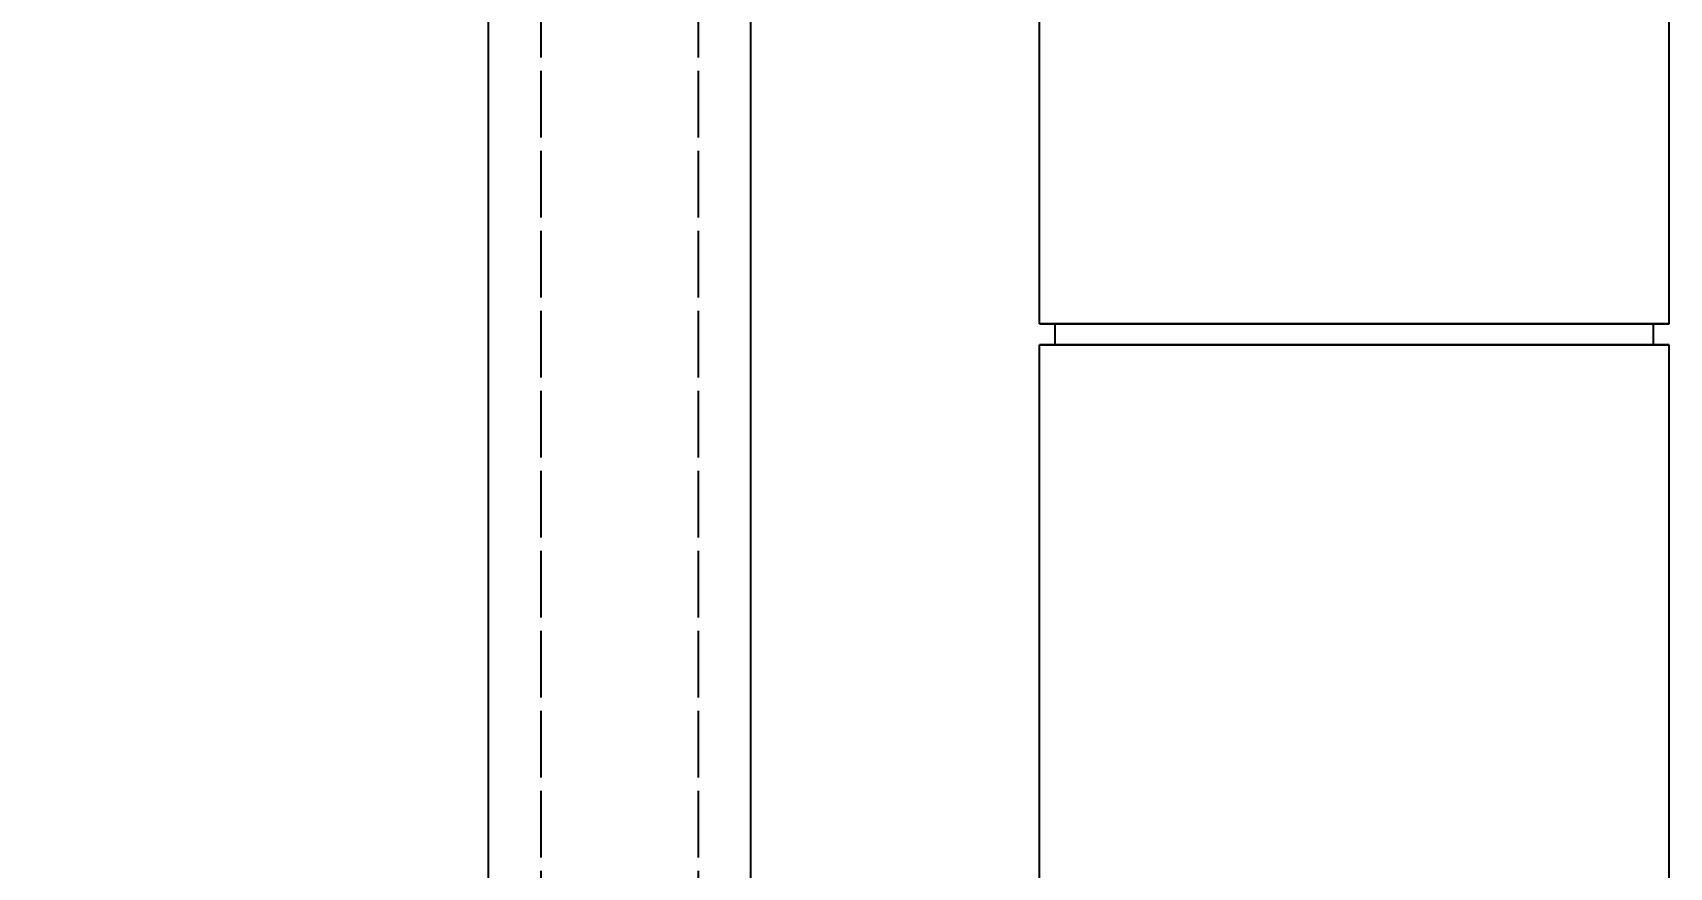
# Model space of a CAD drawing. Header units: millimetres. Extents: x -13 to 234, y -140 to 87.
# Drawn here: x 14.06 to 45.25, y 38.85 to 54.76 of the extents above; entities that cross this region are included whole.
import ezdxf

# ---------------------------------------------------------------- set-up
doc = ezdxf.new("R2010")
doc.units = ezdxf.units.MM
doc.linetypes.add('DASHED', pattern=[1.524, 1.27, -0.254])
for name, color, linetype in [('DIMS', 3, 'CONTINUOUS'), ('HIDDEN', 8, 'DASHED'), ('VISIBLE', 7, 'CONTINUOUS')]:
    doc.layers.add(name, color=color, linetype=linetype)
doc.styles.add('OpenSansCondensed-Light', font='OpenSansCondensed-Light.ttf')
doc.dimstyles.new('EZDXF', dxfattribs={"dimtxt": 0.25, "dimasz": 0.175, "dimexe": 0.375, "dimexo": 0.125, "dimgap": 0.1, "dimtad": 1, "dimlfac": 100, "dimzin": 12, "dimdsep": 46, "dimtxsty": 'OpenSansCondensed-Light', "dimblk": 'ARCHTICK', "dimcen": 2.5, "dimazin": 3, "dimtfac": 0.5, "dimtmove": 2, "dimatfit": 3})

# ---------------------------------------------------------------- blocks, each defined once
blk = doc.blocks.new('_ARCHTICK')
at = {"color": 0, "linetype": 'BYBLOCK', "const_width": 0.15}
blk.add_lwpolyline([(-0.5, -0.5), (0.5, 0.5)], dxfattribs=at)

msp = doc.modelspace()

# ---------------------------------------------------------------- linework, layer by layer
at = {"layer": 'HIDDEN'}
for points in [[(23.75, 23.8), (23.75, 80.51)], [(26.75, 23.8), (26.75, 80.51)], [(33.25, 49.21), (33.44048, 49.21), (33.63095, 49.21), (33.82143, 49.21), (34.0119, 49.21), (34.20238, 49.21), (34.39286, 49.21), (34.58333, 49.21), (34.77381, 49.21), (34.96429, 49.21), (35.15476, 49.21), (35.34524, 49.21), (35.53571, 49.21), (35.72619, 49.21), (35.91667, 49.21), (36.10714, 49.21), (36.29762, 49.21), (36.4881, 49.21), (36.67857, 49.21), (36.86905, 49.21), (37.05952, 49.21), (37.25, 49.21), (37.44048, 49.21), (37.63095, 49.21), (37.82143, 49.21), (38.0119, 49.21), (38.20238, 49.21), (38.39286, 49.21), (38.58333, 49.21), (38.77381, 49.21), (38.96429, 49.21), (39.15476, 49.21), (39.34524, 49.21), (39.53571, 49.21), (39.72619, 49.21), (39.91667, 49.21), (40.10714, 49.21), (40.29762, 49.21), (40.4881, 49.21), (40.67857, 49.21), (40.86905, 49.21), (41.05952, 49.21), (41.25, 49.21), (41.44048, 49.21), (41.63095, 49.21), (41.82143, 49.21), (42.0119, 49.21), (42.20238, 49.21), (42.39286, 49.21), (42.58333, 49.21), (42.77381, 49.21), (42.96429, 49.21), (43.15476, 49.21), (43.34524, 49.21), (43.53571, 49.21), (43.72619, 49.21), (43.91667, 49.21), (44.10714, 49.21), (44.29762, 49.21), (44.4881, 49.21), (44.67857, 49.21), (44.86905, 49.21), (45.05952, 49.21), (45.25, 49.21)], [(44.95, 49.21), (44.76905, 49.21), (44.5881, 49.21), (44.40714, 49.21), (44.22619, 49.21), (44.04524, 49.21), (43.86429, 49.21), (43.68333, 49.21), (43.50238, 49.21), (43.32143, 49.21), (43.14048, 49.21), (42.95952, 49.21), (42.77857, 49.21), (42.59762, 49.21), (42.41667, 49.21), (42.23571, 49.21), (42.05476, 49.21), (41.87381, 49.21), (41.69286, 49.21), (41.5119, 49.21), (41.33095, 49.21), (41.15, 49.21), (40.96905, 49.21), (40.7881, 49.21), (40.60714, 49.21), (40.42619, 49.21), (40.24524, 49.21), (40.06429, 49.21), (39.88333, 49.21), (39.70238, 49.21), (39.52143, 49.21), (39.34048, 49.21), (39.15952, 49.21), (38.97857, 49.21), (38.79762, 49.21), (38.61667, 49.21), (38.43571, 49.21), (38.25476, 49.21), (38.07381, 49.21), (37.89286, 49.21), (37.7119, 49.21), (37.53095, 49.21), (37.35, 49.21), (37.16905, 49.21), (36.9881, 49.21), (36.80714, 49.21), (36.62619, 49.21), (36.44524, 49.21), (36.26429, 49.21), (36.08333, 49.21), (35.90238, 49.21), (35.72143, 49.21), (35.54048, 49.21), (35.35952, 49.21), (35.17857, 49.21), (34.99762, 49.21), (34.81667, 49.21), (34.63571, 49.21), (34.45476, 49.21), (34.27381, 49.21), (34.09286, 49.21), (33.9119, 49.21), (33.73095, 49.21), (33.55, 49.21)], [(33.55, 49.21), (33.73095, 49.21), (33.9119, 49.21), (34.09286, 49.21), (34.27381, 49.21), (34.45476, 49.21), (34.63571, 49.21), (34.81667, 49.21), (34.99762, 49.21), (35.17857, 49.21), (35.35952, 49.21), (35.54048, 49.21), (35.72143, 49.21), (35.90238, 49.21), (36.08333, 49.21), (36.26429, 49.21), (36.44524, 49.21), (36.62619, 49.21), (36.80714, 49.21), (36.9881, 49.21), (37.16905, 49.21), (37.35, 49.21), (37.53095, 49.21), (37.7119, 49.21), (37.89286, 49.21), (38.07381, 49.21), (38.25476, 49.21), (38.43571, 49.21), (38.61667, 49.21), (38.79762, 49.21), (38.97857, 49.21), (39.15952, 49.21), (39.34048, 49.21), (39.52143, 49.21), (39.70238, 49.21), (39.88333, 49.21), (40.06429, 49.21), (40.24524, 49.21), (40.42619, 49.21), (40.60714, 49.21), (40.7881, 49.21), (40.96905, 49.21), (41.15, 49.21), (41.33095, 49.21), (41.5119, 49.21), (41.69286, 49.21), (41.87381, 49.21), (42.05476, 49.21), (42.23571, 49.21), (42.41667, 49.21), (42.59762, 49.21), (42.77857, 49.21), (42.95952, 49.21), (43.14048, 49.21), (43.32143, 49.21), (43.50238, 49.21), (43.68333, 49.21), (43.86429, 49.21), (44.04524, 49.21), (44.22619, 49.21), (44.40714, 49.21), (44.5881, 49.21), (44.76905, 49.21), (44.95, 49.21)], [(33.25, 48.81), (33.44048, 48.81), (33.63095, 48.81), (33.82143, 48.81), (34.0119, 48.81), (34.20238, 48.81), (34.39286, 48.81), (34.58333, 48.81), (34.77381, 48.81), (34.96429, 48.81), (35.15476, 48.81), (35.34524, 48.81), (35.53571, 48.81), (35.72619, 48.81), (35.91667, 48.81), (36.10714, 48.81), (36.29762, 48.81), (36.4881, 48.81), (36.67857, 48.81), (36.86905, 48.81), (37.05952, 48.81), (37.25, 48.81), (37.44048, 48.81), (37.63095, 48.81), (37.82143, 48.81), (38.0119, 48.81), (38.20238, 48.81), (38.39286, 48.81), (38.58333, 48.81), (38.77381, 48.81), (38.96429, 48.81), (39.15476, 48.81), (39.34524, 48.81), (39.53571, 48.81), (39.72619, 48.81), (39.91667, 48.81), (40.10714, 48.81), (40.29762, 48.81), (40.4881, 48.81), (40.67857, 48.81), (40.86905, 48.81), (41.05952, 48.81), (41.25, 48.81), (41.44048, 48.81), (41.63095, 48.81), (41.82143, 48.81), (42.0119, 48.81), (42.20238, 48.81), (42.39286, 48.81), (42.58333, 48.81), (42.77381, 48.81), (42.96429, 48.81), (43.15476, 48.81), (43.34524, 48.81), (43.53571, 48.81), (43.72619, 48.81), (43.91667, 48.81), (44.10714, 48.81), (44.29762, 48.81), (44.4881, 48.81), (44.67857, 48.81), (44.86905, 48.81), (45.05952, 48.81), (45.25, 48.81)], [(44.95, 48.81), (44.76905, 48.81), (44.5881, 48.81), (44.40714, 48.81), (44.22619, 48.81), (44.04524, 48.81), (43.86429, 48.81), (43.68333, 48.81), (43.50238, 48.81), (43.32143, 48.81), (43.14048, 48.81), (42.95952, 48.81), (42.77857, 48.81), (42.59762, 48.81), (42.41667, 48.81), (42.23571, 48.81), (42.05476, 48.81), (41.87381, 48.81), (41.69286, 48.81), (41.5119, 48.81), (41.33095, 48.81), (41.15, 48.81), (40.96905, 48.81), (40.7881, 48.81), (40.60714, 48.81), (40.42619, 48.81), (40.24524, 48.81), (40.06429, 48.81), (39.88333, 48.81), (39.70238, 48.81), (39.52143, 48.81), (39.34048, 48.81), (39.15952, 48.81), (38.97857, 48.81), (38.79762, 48.81), (38.61667, 48.81), (38.43571, 48.81), (38.25476, 48.81), (38.07381, 48.81), (37.89286, 48.81), (37.7119, 48.81), (37.53095, 48.81), (37.35, 48.81), (37.16905, 48.81), (36.9881, 48.81), (36.80714, 48.81), (36.62619, 48.81), (36.44524, 48.81), (36.26429, 48.81), (36.08333, 48.81), (35.90238, 48.81), (35.72143, 48.81), (35.54048, 48.81), (35.35952, 48.81), (35.17857, 48.81), (34.99762, 48.81), (34.81667, 48.81), (34.63571, 48.81), (34.45476, 48.81), (34.27381, 48.81), (34.09286, 48.81), (33.9119, 48.81), (33.73095, 48.81), (33.55, 48.81)], [(33.55, 48.81), (33.73095, 48.81), (33.9119, 48.81), (34.09286, 48.81), (34.27381, 48.81), (34.45476, 48.81), (34.63571, 48.81), (34.81667, 48.81), (34.99762, 48.81), (35.17857, 48.81), (35.35952, 48.81), (35.54048, 48.81), (35.72143, 48.81), (35.90238, 48.81), (36.08333, 48.81), (36.26429, 48.81), (36.44524, 48.81), (36.62619, 48.81), (36.80714, 48.81), (36.9881, 48.81), (37.16905, 48.81), (37.35, 48.81), (37.53095, 48.81), (37.7119, 48.81), (37.89286, 48.81), (38.07381, 48.81), (38.25476, 48.81), (38.43571, 48.81), (38.61667, 48.81), (38.79762, 48.81), (38.97857, 48.81), (39.15952, 48.81), (39.34048, 48.81), (39.52143, 48.81), (39.70238, 48.81), (39.88333, 48.81), (40.06429, 48.81), (40.24524, 48.81), (40.42619, 48.81), (40.60714, 48.81), (40.7881, 48.81), (40.96905, 48.81), (41.15, 48.81), (41.33095, 48.81), (41.5119, 48.81), (41.69286, 48.81), (41.87381, 48.81), (42.05476, 48.81), (42.23571, 48.81), (42.41667, 48.81), (42.59762, 48.81), (42.77857, 48.81), (42.95952, 48.81), (43.14048, 48.81), (43.32143, 48.81), (43.50238, 48.81), (43.68333, 48.81), (43.86429, 48.81), (44.04524, 48.81), (44.22619, 48.81), (44.40714, 48.81), (44.5881, 48.81), (44.76905, 48.81), (44.95, 48.81)]]:
    msp.add_lwpolyline(points, dxfattribs=at)
at = {"layer": 'VISIBLE'}
for points in [[(22.75, 29.01), (22.75, 67.51)], [(27.75, 29.01), (27.75, 67.51)], [(33.25, 49.21), (33.25, 66.01)], [(45.25, 49.21), (45.25, 66.01)], [(45.25, 49.21), (45.05952, 49.21), (44.86905, 49.21), (44.67857, 49.21), (44.4881, 49.21), (44.29762, 49.21), (44.10714, 49.21), (43.91667, 49.21), (43.72619, 49.21), (43.53571, 49.21), (43.34524, 49.21), (43.15476, 49.21), (42.96429, 49.21), (42.77381, 49.21), (42.58333, 49.21), (42.39286, 49.21), (42.20238, 49.21), (42.0119, 49.21), (41.82143, 49.21), (41.63095, 49.21), (41.44048, 49.21), (41.25, 49.21), (41.05952, 49.21), (40.86905, 49.21), (40.67857, 49.21), (40.4881, 49.21), (40.29762, 49.21), (40.10714, 49.21), (39.91667, 49.21), (39.72619, 49.21), (39.53571, 49.21), (39.34524, 49.21), (39.15476, 49.21), (38.96429, 49.21), (38.77381, 49.21), (38.58333, 49.21), (38.39286, 49.21), (38.20238, 49.21), (38.0119, 49.21), (37.82143, 49.21), (37.63095, 49.21), (37.44048, 49.21), (37.25, 49.21), (37.05952, 49.21), (36.86905, 49.21), (36.67857, 49.21), (36.4881, 49.21), (36.29762, 49.21), (36.10714, 49.21), (35.91667, 49.21), (35.72619, 49.21), (35.53571, 49.21), (35.34524, 49.21), (35.15476, 49.21), (34.96429, 49.21), (34.77381, 49.21), (34.58333, 49.21), (34.39286, 49.21), (34.20238, 49.21), (34.0119, 49.21), (33.82143, 49.21), (33.63095, 49.21), (33.44048, 49.21), (33.25, 49.21)], [(33.55, 48.81), (33.55, 49.21)], [(44.95, 48.81), (44.95, 49.21)], [(45.25, 48.81), (45.05952, 48.81), (44.86905, 48.81), (44.67857, 48.81), (44.4881, 48.81), (44.29762, 48.81), (44.10714, 48.81), (43.91667, 48.81), (43.72619, 48.81), (43.53571, 48.81), (43.34524, 48.81), (43.15476, 48.81), (42.96429, 48.81), (42.77381, 48.81), (42.58333, 48.81), (42.39286, 48.81), (42.20238, 48.81), (42.0119, 48.81), (41.82143, 48.81), (41.63095, 48.81), (41.44048, 48.81), (41.25, 48.81), (41.05952, 48.81), (40.86905, 48.81), (40.67857, 48.81), (40.4881, 48.81), (40.29762, 48.81), (40.10714, 48.81), (39.91667, 48.81), (39.72619, 48.81), (39.53571, 48.81), (39.34524, 48.81), (39.15476, 48.81), (38.96429, 48.81), (38.77381, 48.81), (38.58333, 48.81), (38.39286, 48.81), (38.20238, 48.81), (38.0119, 48.81), (37.82143, 48.81), (37.63095, 48.81), (37.44048, 48.81), (37.25, 48.81), (37.05952, 48.81), (36.86905, 48.81), (36.67857, 48.81), (36.4881, 48.81), (36.29762, 48.81), (36.10714, 48.81), (35.91667, 48.81), (35.72619, 48.81), (35.53571, 48.81), (35.34524, 48.81), (35.15476, 48.81), (34.96429, 48.81), (34.77381, 48.81), (34.58333, 48.81), (34.39286, 48.81), (34.20238, 48.81), (34.0119, 48.81), (33.82143, 48.81), (33.63095, 48.81), (33.44048, 48.81), (33.25, 48.81)], [(33.25, 30.51), (33.25, 48.81)], [(45.25, 30.51), (45.25, 48.81)]]:
    msp.add_lwpolyline(points, dxfattribs=at)

# ---------------------------------------------------------------- dimensions: what is measured, and where the dimension line sits
at = {"layer": 'DIMS'}
msp.add_linear_dim(base=(-11.25, 29.01), p1=(14.09, 29.01), p2=(14.09, 86.01), angle=90, dimstyle='EZDXF', override={"dimtxt": 1.6, "dimasz": 1, "dimexe": 0.6, "dimexo": 0.5, "dimdec": 2}, dxfattribs=at).render()

doc.saveas('drawing.dxf')
